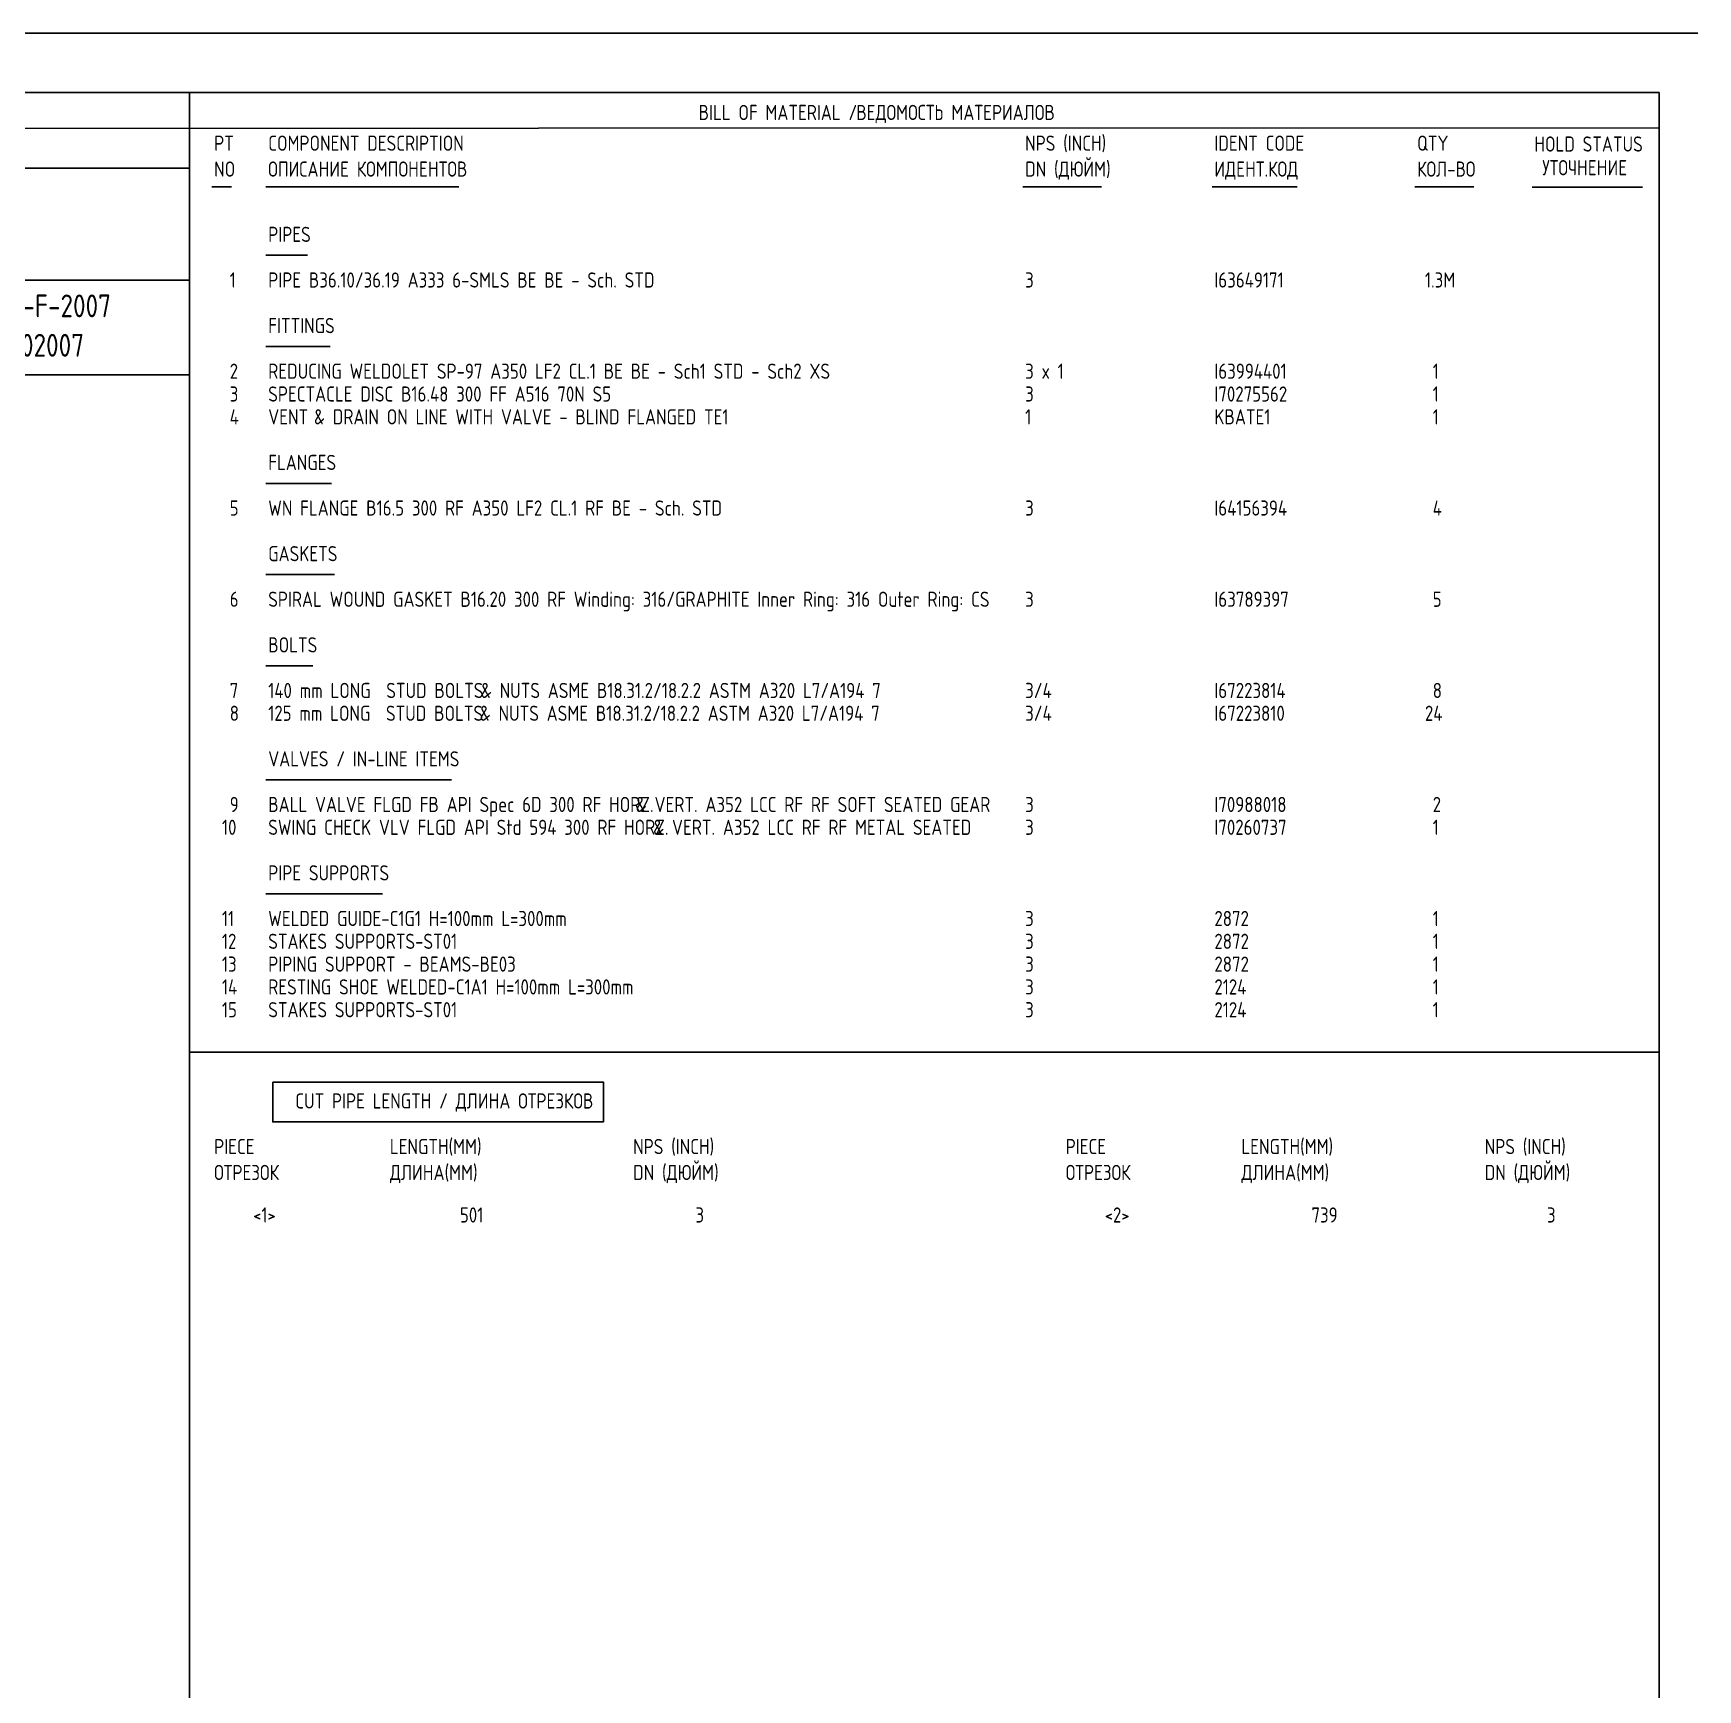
# Model space of a CAD drawing. Extents: x -1005 to 594, y -998 to 420.
# Drawn here: x 382.9 to 594, y 210 to 420 of the extents above; entities that cross this region are included whole.
import ezdxf

# ---------------------------------------------------------------- set-up
doc = ezdxf.new("R2010")
doc.units = 0
doc.styles.add('TTFN17', font='GOST type A')

msp = doc.modelspace()

# ---------------------------------------------------------------- linework, layer by layer
at = {"layer": 'GT_1', "flags": 128}
for points in [[(594, 420), (0, 420)], [(589.1, 412.5), (25.4, 412.5)], [(402.7, 412.5), (402.7, 7.5)], [(589.1, 412.5), (589.1, 7.5)], [(589.1, 408), (162.7, 407.9)], [(190.3, 402.9), (402.7, 402.9)], [(408.046, 400.531), (405.557, 400.531)], [(436.894, 400.531), (412.414, 400.531)], [(518.373, 400.531), (508.414, 400.531)], [(543.202, 400.531), (532.414, 400.531)], [(565.597, 400.531), (558.129, 400.531)], [(587, 400.5), (573, 400.5)], [(417.669, 391.854), (412.414, 391.854)], [(402.7, 388.7), (226.9, 388.7)], [(420.573, 380.289), (412.414, 380.289)], [(402.7, 376.7), (25.4, 376.7)], [(420.713, 362.942), (412.414, 362.942)], [(421.128, 351.378), (412.414, 351.378)], [(418.36, 339.813), (412.414, 339.813)], [(435.927, 325.357), (412.414, 325.357)], [(427.211, 310.901), (412.414, 310.901)], [(402.7, 290.823), (589, 290.823)], [(413.271, 287.037), (455.204, 287.037), (455.204, 281.99), (413.271, 281.99), (413.271, 287.037)]]:
    msp.add_lwpolyline(points, dxfattribs=at)

# ---------------------------------------------------------------- texts
at = {"layer": 'GT_1', "style": 'TTFN17'}
for s, height, p in [('BILL OF MATERIAL /', 1.925, (467.289, 409)), ('ВЕДОМОСТЬ МАТЕРИАЛОВ', 1.925, (487.289, 409)), ('PT', 1.925, (405.846, 405.109)), ('COMPONENT DESCRIPTION', 1.925, (412.703, 405.109)), ('NPS (INCH)', 1.925, (508.703, 405.109)), ('IDENT CODE', 1.925, (532.703, 405.109)), ('QTY', 1.925, (558.417, 405.109)), ('HOLD STATUS', 1.925, (573.289, 405)), ('NO', 1.925, (405.846, 401.822)), ('ОПИСАНИЕ КОМПОНЕНТОВ', 1.925, (412.703, 401.822)), ('DN (ДЮЙМ)', 1.925, (508.703, 401.822)), ('ИДЕНТ.КОД', 1.925, (532.703, 401.822)), ('КОЛ-ВО', 1.925, (558.417, 401.822)), ('УТОЧНЕНИЕ', 1.925, (574.289, 402)), ('PIPES', 1.925, (412.703, 393.544)), ('  1', 1.925, (405.846, 387.762)), ('PIPE B36.10/36.19 A333 6-SMLS BE BE - Sch. STD', 1.925, (412.703, 387.762)), ('3', 1.925, (508.703, 387.762)), ('I63649171', 1.925, (532.703, 387.762)), (' 1.3M', 1.925, (558.417, 387.762)), ('SLN-2725-5120-25-F-2007', 2.8875, (355.433, 384)), ('FITTINGS', 1.925, (412.703, 381.98)), ('4503-VZ-DM-T51202007', 2.8875, (355.433, 379)), ('  2', 1.925, (405.846, 376.197)), ('REDUCING WELDOLET SP-97 A350 LF2 CL.1 BE BE - Sch1 STD - Sch2 XS', 1.925, (412.703, 376.197)), ('3 x 1', 1.925, (508.703, 376.197)), ('I63994401', 1.925, (532.703, 376.197)), ('  1', 1.925, (558.417, 376.197)), ('  3', 1.925, (405.846, 373.306)), ('SPECTACLE DISC B16.48 300 FF A516 70N S5', 1.925, (412.703, 373.306)), ('3', 1.925, (508.703, 373.306)), ('I70275562', 1.925, (532.703, 373.306)), ('  1', 1.925, (558.417, 373.306)), ('  4', 1.925, (405.846, 370.415)), ('VENT', 1.925, (412.703, 370.415)), ('& DRAIN ON LINE WITH VALVE - BLIND FLANGED TE1', 1.925, (418.513, 370.415)), ('1', 1.925, (508.703, 370.415)), ('KBATE1', 1.925, (532.703, 370.415)), ('  1', 1.925, (558.417, 370.415)), ('FLANGES', 1.925, (412.703, 364.633)), ('  5', 1.925, (405.846, 358.85)), ('WN FLANGE B16.5 300 RF A350 LF2 CL.1 RF BE - Sch. STD', 1.925, (412.703, 358.85)), ('3', 1.925, (508.703, 358.85)), ('I64156394', 1.925, (532.703, 358.85)), ('  4', 1.925, (558.417, 358.85)), ('GASKETS', 1.925, (412.703, 353.068)), ('  6', 1.925, (405.846, 347.286)), ('SPIRAL WOUND GASKET B16.20 300 RF Winding: 316/GRAPHITE Inner Ring: 316 Outer Ring: CS', 1.925, (412.703, 347.286)), ('3', 1.925, (508.703, 347.286)), ('I63789397', 1.925, (532.703, 347.286)), ('  5', 1.925, (558.417, 347.286)), ('BOLTS', 1.925, (412.703, 341.503)), ('  7', 1.925, (405.846, 335.721)), ('140 mm LONG  STUD BOLTS', 1.925, (412.703, 335.721)), ('& NUTS ASME B18.31.2/18.2.2 ASTM A320 L7/A194 7', 1.925, (439.672, 335.721)), ('3/4', 1.925, (508.703, 335.721)), ('I67223814', 1.925, (532.703, 335.721)), ('  8', 1.925, (558.417, 335.721)), ('  8', 1.925, (405.846, 332.83)), ('125 mm LONG  STUD BOLTS', 1.925, (412.703, 332.83)), ('& NUTS ASME B18.31.2/18.2.2 ASTM A320 L7/A194 7', 1.925, (439.534, 332.83)), ('3/4', 1.925, (508.703, 332.83)), ('I67223810', 1.925, (532.703, 332.83)), (' 24', 1.925, (558.417, 332.83)), ('VALVES / IN-LINE ITEMS', 1.925, (412.703, 327.048)), ('  9', 1.925, (405.846, 321.265)), ('BALL VALVE FLGD FB API Spec 6D 300 RF HORZ.', 1.925, (412.703, 321.265)), ('& VERT. A352 LCC RF RF SOFT SEATED GEAR', 1.925, (459.316, 321.265)), ('3', 1.925, (508.703, 321.265)), ('I70988018', 1.925, (532.703, 321.265)), ('  2', 1.925, (558.417, 321.265)), (' 10', 1.925, (405.846, 318.374)), ('SWING CHECK VLV FLGD API Std 594 300 RF HORZ.', 1.925, (412.703, 318.374)), ('& VERT. A352 LCC RF RF METAL SEATED', 1.925, (461.528, 318.374)), ('3', 1.925, (508.703, 318.374)), ('I70260737', 1.925, (532.703, 318.374)), ('  1', 1.925, (558.417, 318.374)), ('PIPE SUPPORTS', 1.925, (412.703, 312.592)), (' 11', 1.925, (405.846, 306.81)), ('WELDED GUIDE-C1G1 H=100mm L=300mm', 1.925, (412.703, 306.81)), ('3', 1.925, (508.703, 306.81)), ('2872', 1.925, (532.703, 306.81)), ('  1', 1.925, (558.417, 306.81)), (' 12', 1.925, (405.846, 303.918)), ('STAKES SUPPORTS-ST01', 1.925, (412.703, 303.918)), ('3', 1.925, (508.703, 303.918)), ('2872', 1.925, (532.703, 303.918)), ('  1', 1.925, (558.417, 303.918)), (' 13', 1.925, (405.846, 301.027)), ('PIPING SUPPORT - BEAMS-BE03', 1.925, (412.703, 301.027)), ('3', 1.925, (508.703, 301.027)), ('2872', 1.925, (532.703, 301.027)), ('  1', 1.925, (558.417, 301.027)), (' 14', 1.925, (405.846, 298.136)), ('RESTING SHOE WELDED-C1A1 H=100mm L=300mm', 1.925, (412.703, 298.136)), ('3', 1.925, (508.703, 298.136)), ('2124', 1.925, (532.703, 298.136)), ('  1', 1.925, (558.417, 298.136)), (' 15', 1.925, (405.846, 295.245)), ('STAKES SUPPORTS-ST01', 1.925, (412.703, 295.245)), ('3', 1.925, (508.703, 295.245)), ('2124', 1.925, (532.703, 295.245)), ('  1', 1.925, (558.417, 295.245)), ('CUT PIPE LENGTH / ДЛИНА ОТРЕЗКОВ', 1.925, (416.132, 283.68)), ('PIECE', 1.925, (405.846, 277.898)), ('LENGTH(MM)', 1.925, (428.132, 277.898)), ('NPS (INCH)', 1.925, (458.989, 277.898)), ('PIECE', 1.925, (513.846, 277.898)), ('LENGTH(MM)', 1.925, (536.132, 277.898)), ('NPS (INCH)', 1.925, (566.989, 277.898)), ('ОТРЕЗОК', 1.925, (405.846, 274.611)), ('ДЛИНА(MM)', 1.925, (428.132, 274.611)), ('DN (ДЮЙМ)', 1.925, (458.989, 274.611)), ('ОТРЕЗОК', 1.925, (513.846, 274.611)), ('ДЛИНА(MM)', 1.925, (536.132, 274.611)), ('DN (ДЮЙМ)', 1.925, (566.989, 274.611)), ('     <1>', 1.925, (405.846, 269.224)), ('         501', 1.925, (428.132, 269.224)), ('        3', 1.925, (458.989, 269.224)), ('     <2>', 1.925, (513.846, 269.224)), ('         739', 1.925, (536.132, 269.224)), ('        3', 1.925, (566.989, 269.224))]:
    msp.add_text(s, height=height, dxfattribs=at).set_placement(p)

doc.saveas('drawing.dxf')
